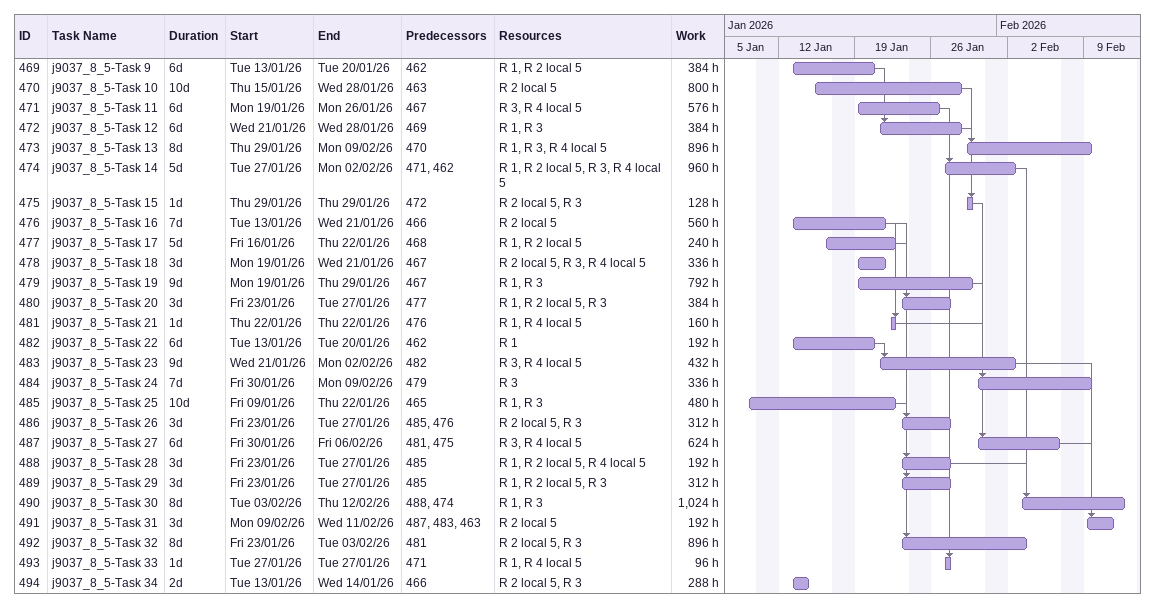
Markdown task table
| ID | Task | Duration | Start | Finish | Predecessors | Resources | Work (h) |
|---|---|---|---|---|---|---|---|
| 469 | j9037_8_5-Task 9 | 6d | 2026-01-13 | 2026-01-20 | 462 | R 1, R 2 local 5 | 384 |
| 470 | j9037_8_5-Task 10 | 10d | 2026-01-15 | 2026-01-28 | 463 | R 2 local 5 | 800 |
| 471 | j9037_8_5-Task 11 | 6d | 2026-01-19 | 2026-01-26 | 467 | R 3, R 4 local 5 | 576 |
| 472 | j9037_8_5-Task 12 | 6d | 2026-01-21 | 2026-01-28 | 469 | R 1, R 3 | 384 |
| 473 | j9037_8_5-Task 13 | 8d | 2026-01-29 | 2026-02-09 | 470 | R 1, R 3, R 4 local 5 | 896 |
| 474 | j9037_8_5-Task 14 | 5d | 2026-01-27 | 2026-02-02 | 471, 462 | R 1, R 2 local 5, R 3, R 4 local 5 | 960 |
| 475 | j9037_8_5-Task 15 | 1d | 2026-01-29 | 2026-01-29 | 472 | R 2 local 5, R 3 | 128 |
| 476 | j9037_8_5-Task 16 | 7d | 2026-01-13 | 2026-01-21 | 466 | R 2 local 5 | 560 |
| 477 | j9037_8_5-Task 17 | 5d | 2026-01-16 | 2026-01-22 | 468 | R 1, R 2 local 5 | 240 |
| 478 | j9037_8_5-Task 18 | 3d | 2026-01-19 | 2026-01-21 | 467 | R 2 local 5, R 3, R 4 local 5 | 336 |
| 479 | j9037_8_5-Task 19 | 9d | 2026-01-19 | 2026-01-29 | 467 | R 1, R 3 | 792 |
| 480 | j9037_8_5-Task 20 | 3d | 2026-01-23 | 2026-01-27 | 477 | R 1, R 2 local 5, R 3 | 384 |
| 481 | j9037_8_5-Task 21 | 1d | 2026-01-22 | 2026-01-22 | 476 | R 1, R 4 local 5 | 160 |
| 482 | j9037_8_5-Task 22 | 6d | 2026-01-13 | 2026-01-20 | 462 | R 1 | 192 |
| 483 | j9037_8_5-Task 23 | 9d | 2026-01-21 | 2026-02-02 | 482 | R 3, R 4 local 5 | 432 |
| 484 | j9037_8_5-Task 24 | 7d | 2026-01-30 | 2026-02-09 | 479 | R 3 | 336 |
| 485 | j9037_8_5-Task 25 | 10d | 2026-01-09 | 2026-01-22 | 465 | R 1, R 3 | 480 |
| 486 | j9037_8_5-Task 26 | 3d | 2026-01-23 | 2026-01-27 | 485, 476 | R 2 local 5, R 3 | 312 |
| 487 | j9037_8_5-Task 27 | 6d | 2026-01-30 | 2026-02-06 | 481, 475 | R 3, R 4 local 5 | 624 |
| 488 | j9037_8_5-Task 28 | 3d | 2026-01-23 | 2026-01-27 | 485 | R 1, R 2 local 5, R 4 local 5 | 192 |
| 489 | j9037_8_5-Task 29 | 3d | 2026-01-23 | 2026-01-27 | 485 | R 1, R 2 local 5, R 3 | 312 |
| 490 | j9037_8_5-Task 30 | 8d | 2026-02-03 | 2026-02-12 | 488, 474 | R 1, R 3 | 1024 |
| 491 | j9037_8_5-Task 31 | 3d | 2026-02-09 | 2026-02-11 | 487, 483, 463 | R 2 local 5 | 192 |
| 492 | j9037_8_5-Task 32 | 8d | 2026-01-23 | 2026-02-03 | 481 | R 2 local 5, R 3 | 896 |
| 493 | j9037_8_5-Task 33 | 1d | 2026-01-27 | 2026-01-27 | 471 | R 1, R 4 local 5 | 96 |
| 494 | j9037_8_5-Task 34 | 2d | 2026-01-13 | 2026-01-14 | 466 | R 2 local 5, R 3 | 288 |
